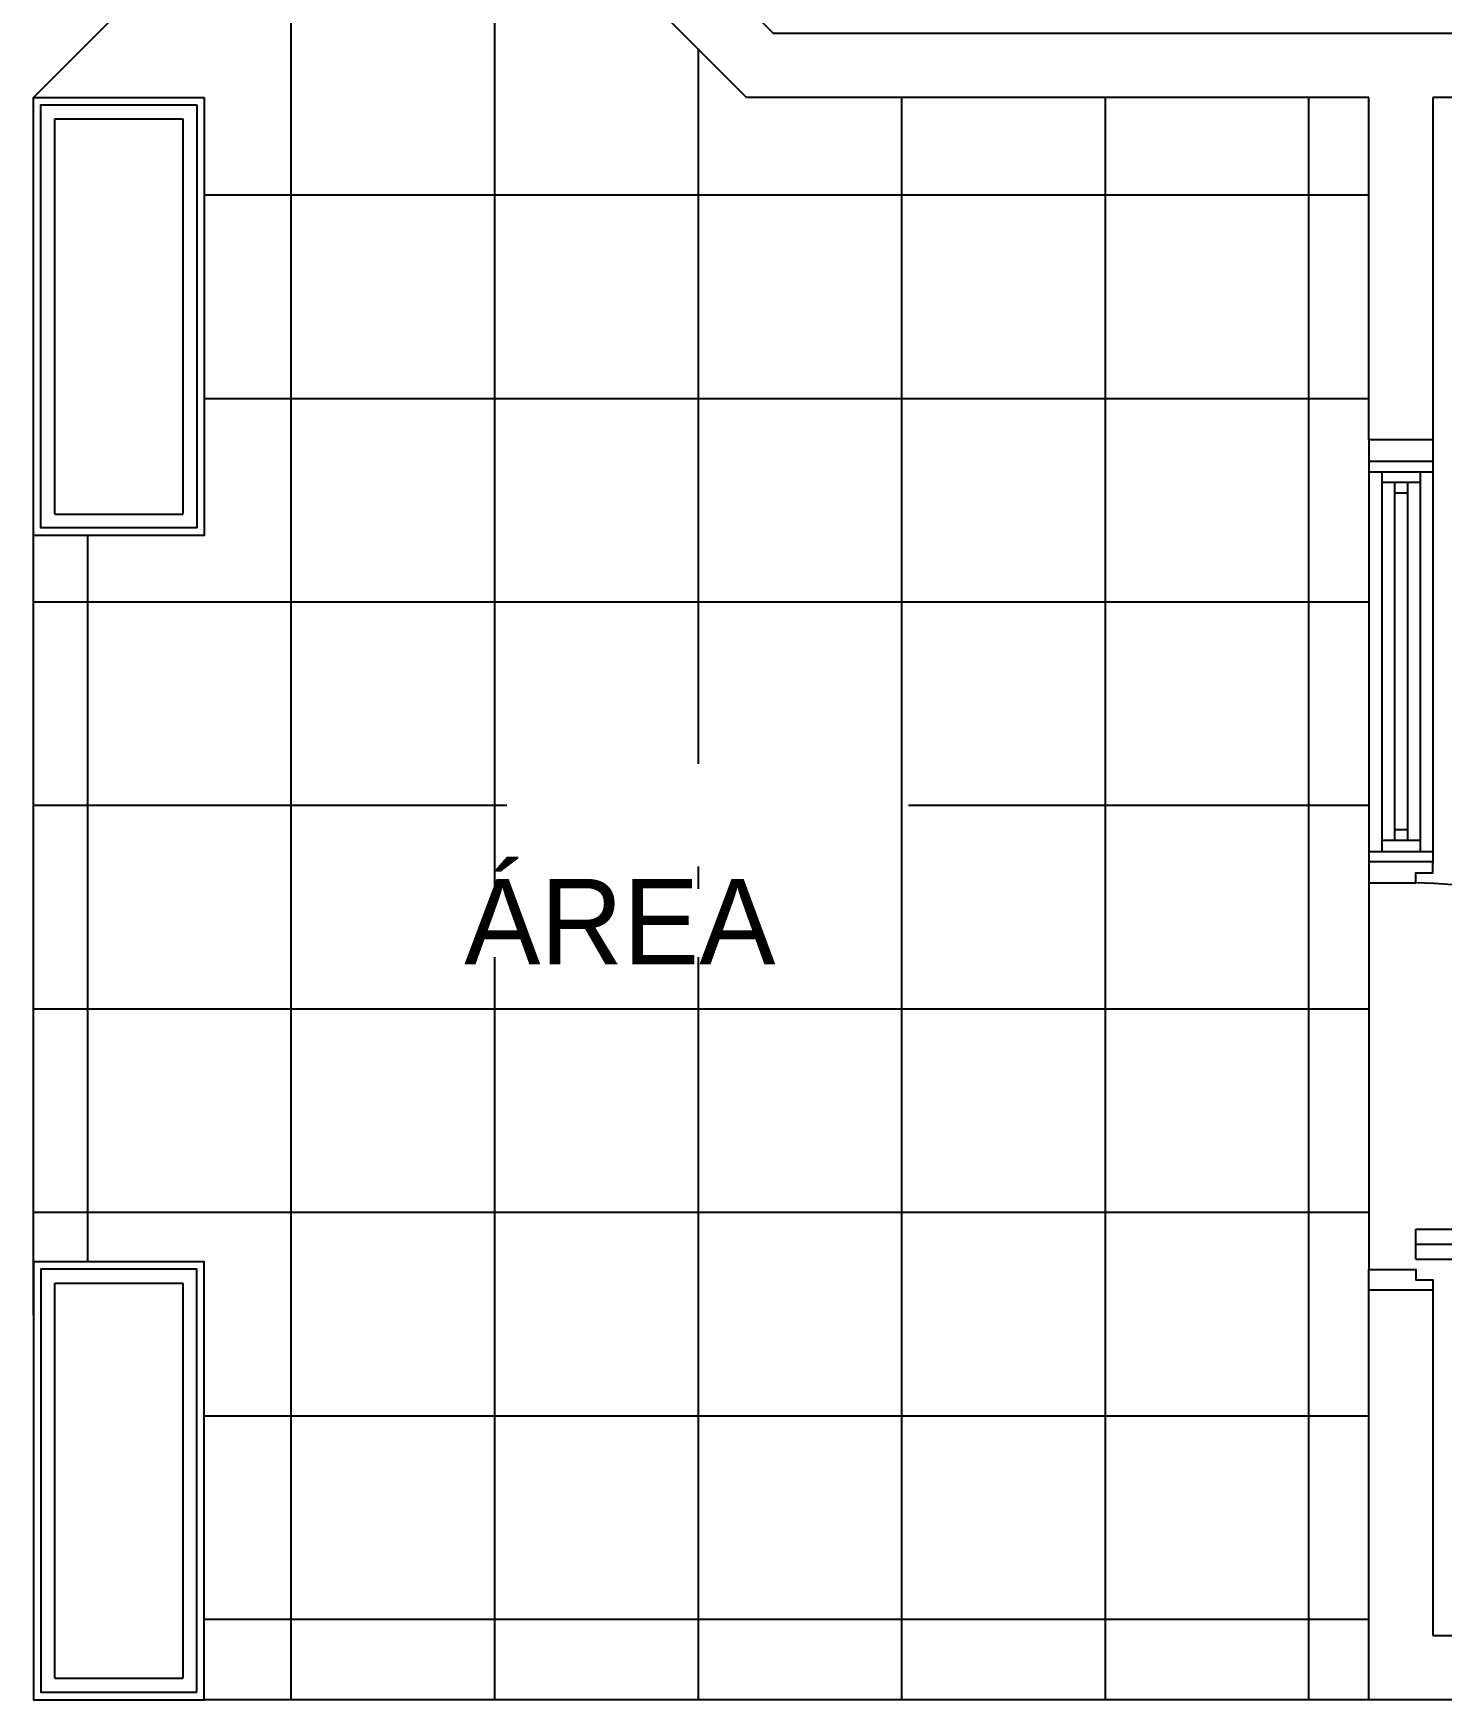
# Model space of a CAD drawing. Header units: inches. Extents: x 105.6 to 147.4, y 37.5 to 62.2.
# Drawn here: x 105.59 to 108.886, y 40.862 to 44.762 of the extents above; entities that cross this region are included whole.
import ezdxf

# ---------------------------------------------------------------- set-up
doc = ezdxf.new("R2010")
doc.units = ezdxf.units.IN
doc.header["$MEASUREMENT"] = 0
doc.linetypes.add('CENTER2', pattern=[1.125, 0.75, -0.125, 0.125, -0.125])
doc.linetypes.add('DASHDOT', pattern=[1, 0.5, -0.25, 0, -0.25])
for name, color, linetype in [('columnas', 5, 'Continuous'), ('EJES', 1, 'CENTER2'), ('Layer2', 4, 'Continuous'), ('Paredes', 5, 'Continuous'), ('ptyvt', 2, 'Continuous'), ('puertas y ventanas', 1, 'Continuous'), ('terraza', 1, 'Continuous')]:
    doc.layers.add(name, color=color, linetype=linetype)
doc.layers.add('TEXTO', color=2, linetype='Continuous', lineweight=15)

msp = doc.modelspace()

# ---------------------------------------------------------------- linework, layer by layer
at = {"color": 2}
msp.add_line((108.8251, 41.9634), (109.7206, 41.9634), dxfattribs=at)
msp.add_line((108.8251, 41.9634), (109.7206, 41.9634), dxfattribs=at)
at = {"layer": 'columnas', "color": 1}
for p, q in [((105.6405, 43.6374), (105.6405, 44.5624)), ((105.6405, 44.5624), (105.9405, 44.5624)), ((105.9405, 44.5624), (105.9405, 43.6374)), ((105.6405, 43.6374), (105.9405, 43.6374)), ((105.6405, 41.5374), (105.6405, 41.8374)), ((105.6405, 41.8374), (105.9405, 41.8374)), ((105.6405, 40.9124), (105.6405, 41.8374)), ((105.6405, 41.8374), (105.9405, 41.8374)), ((105.9405, 41.8374), (105.9405, 41.5374)), ((105.9405, 41.8374), (105.9405, 40.9124)), ((105.6405, 40.9124), (105.9405, 40.9124)), ((105.6405, 40.9124), (105.9405, 40.9124))]:
    msp.add_line(p, q, dxfattribs=at)
for points in [[(105.973, 44.5949), (105.973, 43.6049), (105.608, 43.6049), (105.608, 44.5949)], [(105.973, 44.5949), (105.973, 43.6049), (105.608, 43.6049), (105.608, 44.5949)], [(105.973, 40.8799), (105.973, 41.8699), (105.608, 41.8699), (105.608, 40.8799)], [(105.973, 40.8799), (105.973, 41.8699), (105.608, 41.8699), (105.608, 40.8799)]]:
    msp.add_lwpolyline(points, close=True, dxfattribs=at)
at = {"layer": 'EJES', "linetype": 'DASHDOT'}
msp.add_line((109.4733, 44.6874), (108.8655, 44.6874), dxfattribs=at)
at = {"layer": 'Layer2', "color": 14}
for p, q in [((106.1933, 45.2152), (106.1933, 44.0536)), ((106.1933, 45.2152), (106.1933, 44.0536)), ((106.6695, 45.2023), (106.6695, 43.4753)), ((106.6695, 45.2023), (106.6695, 43.4753)), ((107.1458, 44.726), (107.1458, 43.0525)), ((107.1458, 44.726), (107.1458, 43.0525)), ((107.622, 44.6124), (107.622, 40.8624)), ((107.622, 44.6124), (107.622, 40.8624)), ((108.0983, 44.6124), (108.0983, 40.8624)), ((108.0983, 44.6124), (108.0983, 40.8624)), ((108.5745, 44.6124), (108.5745, 40.8624)), ((108.7155, 44.3835), (105.9905, 44.3835)), ((108.7155, 44.3835), (105.9905, 44.3835)), ((106.1933, 44.0536), (106.1933, 41.5712)), ((106.1933, 44.0536), (106.1933, 41.5712)), ((106.3138, 43.9073), (105.9905, 43.9073)), ((106.3138, 43.9073), (105.9905, 43.9073)), ((108.7155, 43.9073), (106.3138, 43.9073)), ((108.7155, 43.9073), (106.3138, 43.9073)), ((105.717, 43.5874), (105.717, 41.8874)), ((105.717, 43.5874), (105.717, 41.8874)), ((106.6695, 43.4753), (106.6695, 42.7604)), ((106.706, 43.431), (105.5905, 43.431)), ((106.706, 43.431), (105.5905, 43.431)), ((108.7155, 43.431), (106.706, 43.431)), ((106.6986, 42.9548), (105.5905, 42.9548)), ((106.6986, 42.9548), (105.5905, 42.9548)), ((108.7155, 42.9548), (107.6386, 42.9548)), ((106.6695, 42.5994), (106.6695, 40.8624)), ((107.1458, 42.6004), (107.1458, 40.8624)), ((106.9405, 42.4785), (105.5905, 42.4785)), ((106.9405, 42.4785), (105.5905, 42.4785)), ((108.7155, 42.4785), (107.2155, 42.4785)), ((106.6695, 42.1495), (106.6695, 40.8624)), ((106.5483, 42.0023), (105.5905, 42.0023)), ((106.5483, 42.0023), (105.5905, 42.0023)), ((107.2155, 42.0023), (106.5483, 42.0023)), ((107.2155, 42.0023), (106.5483, 42.0023)), ((108.7155, 42.0023), (107.2155, 42.0023)), ((108.7155, 42.0023), (107.2155, 42.0023)), ((106.1933, 41.5712), (106.1933, 40.8624)), ((106.1933, 41.5712), (106.1933, 40.8624)), ((106.1561, 41.526), (105.9905, 41.526)), ((106.1561, 41.526), (105.9905, 41.526)), ((107.2155, 41.526), (106.1561, 41.526)), ((107.2155, 41.526), (106.1561, 41.526)), ((108.7155, 41.526), (107.2155, 41.526)), ((108.7155, 41.526), (107.2155, 41.526)), ((107.2155, 41.0498), (105.9905, 41.0498)), ((108.7155, 41.0498), (107.2155, 41.0498)), ((108.7155, 41.0498), (107.2155, 41.0498))]:
    msp.add_line(p, q, dxfattribs=at)
at = {"layer": 'Layer2', "color": 11}
for p, q in [((108.5745, 44.6124), (108.5745, 40.8624)), ((107.6872, 43.431), (106.706, 43.431)), ((107.1458, 42.8125), (107.1458, 42.7604)), ((107.1458, 42.8125), (107.1458, 42.7604)), ((106.6695, 42.6004), (106.6695, 42.5994)), ((106.6695, 42.6004), (106.6695, 42.5994)), ((107.1458, 42.6004), (107.1458, 42.5994)), ((107.2155, 42.4785), (106.9405, 42.4785)), ((107.2155, 42.4785), (106.9405, 42.4785)), ((107.3215, 42.4785), (107.2155, 42.4785)), ((107.2155, 41.0498), (105.9905, 41.0498))]:
    msp.add_line(p, q, dxfattribs=at)
at = {"layer": 'Paredes', "color": 5}
for p, q in [((106.3655, 45.7185), (107.3216, 44.7624)), ((106.3655, 45.7185), (107.3216, 44.7624)), ((107.2594, 44.6124), (106.2155, 45.6563)), ((107.2594, 44.6124), (106.2155, 45.6563)), ((107.3216, 44.7624), (107.3216, 44.7624)), ((107.3216, 44.7624), (108.8655, 44.7624)), ((107.3216, 44.7624), (107.3216, 44.7624)), ((107.3216, 44.7624), (109.4733, 44.7624)), ((108.7155, 44.6124), (107.2594, 44.6124)), ((107.2594, 44.6124), (107.2594, 44.6124)), ((108.7155, 44.6124), (107.2594, 44.6124)), ((107.2594, 44.6124), (107.2594, 44.6124)), ((108.7155, 43.8108), (108.7155, 44.6124)), ((108.7155, 43.8108), (108.7155, 44.6124)), ((108.8655, 44.6124), (108.8655, 43.8108)), ((108.8655, 44.6124), (108.8655, 43.8108)), ((108.8655, 43.8108), (108.7155, 43.8108)), ((108.8655, 43.8108), (108.7155, 43.8108)), ((108.7155, 40.8624), (108.7155, 41.8214)), ((108.7155, 40.8624), (108.7155, 41.8214)), ((108.8655, 41.8214), (108.8655, 41.0124)), ((108.8655, 41.8214), (108.8655, 41.0124)), ((108.8655, 41.0124), (108.8655, 41.0124)), ((108.8655, 41.0124), (114.7155, 41.0124)), ((108.8655, 41.0124), (108.8655, 41.0124)), ((108.8655, 41.0124), (114.7155, 41.0124)), ((114.8655, 40.8624), (108.7155, 40.8624)), ((108.7155, 40.8624), (108.7155, 40.8624)), ((108.7155, 40.8624), (108.7155, 40.8624)), ((108.7155, 40.8624), (108.7155, 40.8624)), ((108.7155, 40.8624), (108.7155, 40.8624)), ((114.8655, 40.8624), (108.7155, 40.8624)), ((108.7155, 40.8624), (108.7155, 40.8624)), ((108.7155, 40.8624), (108.7155, 40.8624)), ((108.7155, 40.8624), (108.7155, 40.8624)), ((108.7155, 40.8624), (108.7155, 40.8624))]:
    msp.add_line(p, q, dxfattribs=at)
at = {"layer": 'Paredes'}
msp.add_line((109.4733, 44.6124), (108.8655, 44.6124), dxfattribs=at)
at = {"layer": 'Paredes', "color": 2}
for q in [(108.7155, 41.8214), (108.8655, 41.8214), (108.7155, 41.8214), (108.8655, 41.8214)]:
    msp.add_line((108.7155, 41.8214), q, dxfattribs=at)
at = {"layer": 'Paredes', "color": 5}
for points in [[(105.9905, 44.6124), (105.9905, 43.5874), (105.5905, 43.5874), (105.5905, 44.6124)], [(105.9905, 44.6124), (105.9905, 43.5874), (105.5905, 43.5874), (105.5905, 44.6124)], [(105.9905, 40.8624), (105.9905, 41.8874), (105.5905, 41.8874), (105.5905, 40.8624)], [(105.9905, 40.8624), (105.9905, 41.8874), (105.5905, 41.8874), (105.5905, 40.8624)]]:
    msp.add_lwpolyline(points, close=True, dxfattribs=at)
at = {"layer": 'ptyvt', "linetype": 'Continuous'}
for p, q in [((108.8251, 41.8934), (108.8251, 41.9634)), ((108.8251, 41.9634), (109.7206, 41.9634)), ((108.8251, 41.8934), (109.7206, 41.8934))]:
    msp.add_line(p, q, dxfattribs=at)
at = {"layer": 'ptyvt', "color": 1, "linetype": 'Continuous'}
msp.add_line((108.8251, 41.9284), (109.7797, 41.9284), dxfattribs=at)
msp.add_arc((108.8251, 41.8738), 0.9, 5.6854, 90, dxfattribs=at)
at = {"layer": 'puertas y ventanas'}
for p, q in [((108.7155, 43.8108), (108.7155, 42.8214)), ((108.7155, 43.8108), (108.7155, 42.8214)), ((108.8655, 43.8108), (108.8655, 42.8214)), ((108.8655, 43.8108), (108.8655, 42.8214)), ((108.7155, 43.7608), (108.8655, 43.7608)), ((108.7155, 43.7608), (108.8655, 43.7608)), ((108.7155, 43.7358), (108.8655, 43.7358)), ((108.7155, 43.7358), (108.8655, 43.7358)), ((108.7455, 43.7358), (108.7455, 42.8479)), ((108.7455, 43.7358), (108.7455, 42.8479)), ((108.8355, 43.7358), (108.8355, 42.8479)), ((108.8355, 43.7358), (108.8355, 42.8479)), ((108.8355, 43.7108), (108.7455, 43.7108)), ((108.8355, 43.7108), (108.7455, 43.7108)), ((108.7755, 43.7108), (108.7755, 42.8738)), ((108.7755, 43.7108), (108.7755, 42.8738)), ((108.8055, 43.6858), (108.7755, 43.6858)), ((108.8055, 43.6858), (108.7755, 43.6858)), ((108.8055, 43.7108), (108.8055, 42.8738)), ((108.8055, 43.7108), (108.8055, 42.8738)), ((108.7455, 42.8738), (108.8355, 42.8738)), ((108.7455, 42.8738), (108.8355, 42.8738)), ((108.7755, 42.8988), (108.8055, 42.8988)), ((108.7755, 42.8988), (108.8055, 42.8988)), ((108.7155, 42.8479), (108.8655, 42.8479)), ((108.7155, 42.8479), (108.8655, 42.8479))]:
    msp.add_line(p, q, dxfattribs=at)
at = {"layer": 'puertas y ventanas', "color": 2}
msp.add_line((108.7155, 42.8238), (108.8655, 42.8238), dxfattribs=at)
msp.add_line((108.7155, 42.8238), (108.8655, 42.8238), dxfattribs=at)
for points in [[(108.7155, 42.8214), (108.7155, 42.7738), (108.8251, 42.7738), (108.8251, 42.7976), (108.8655, 42.7976), (108.8655, 42.8214)], [(108.7155, 42.8214), (108.7155, 42.7738), (108.8251, 42.7738), (108.8251, 42.7976), (108.8655, 42.7976), (108.8655, 42.8214)], [(108.7155, 41.8214), (108.7155, 41.869), (108.8251, 41.869), (108.8251, 41.8452), (108.8655, 41.8452), (108.8655, 41.8214)], [(108.7155, 41.8214), (108.7155, 41.869), (108.8251, 41.869), (108.8251, 41.8452), (108.8655, 41.8452), (108.8655, 41.8214)]]:
    msp.add_lwpolyline(points, dxfattribs=at)
at = {"layer": 'terraza', "color": 1}
for p, q in [((105.5905, 44.6124), (106.425, 45.4469)), ((105.5905, 41.7624), (105.5905, 43.8624)), ((105.5905, 41.7624), (105.5905, 43.8624)), ((108.7155, 42.7738), (108.7155, 41.869)), ((108.7155, 42.7738), (108.7155, 41.869)), ((108.7155, 40.8624), (105.9905, 40.8624)), ((108.7155, 40.8624), (105.9905, 40.8624))]:
    msp.add_line(p, q, dxfattribs=at)

# ---------------------------------------------------------------- texts
at = {"layer": 'TEXTO'}
msp.add_text('ÁREA', height=0.2, dxfattribs=at).set_placement((106.5987, 42.5834))

doc.saveas('drawing.dxf')
